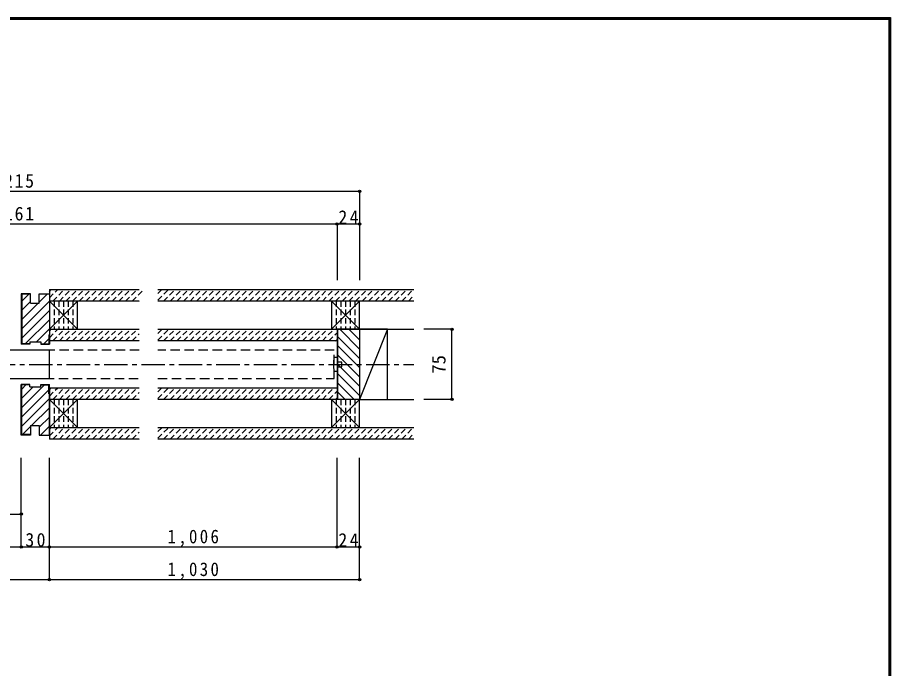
# Model space of a CAD drawing. Units: millimetres at full size, sheet at 1:5. Extents: x -973 to 977, y -718 to 696.
# Drawn here: x 44 to 977, y 0 to 696 of the extents above; entities that cross this region are included whole.
import ezdxf
from ezdxf.enums import TextEntityAlignment as Align

# ---------------------------------------------------------------- set-up
doc = ezdxf.new("R2010")
doc.units = ezdxf.units.MM
doc.header["$LTSCALE"] = 5
doc.header["$PDMODE"] = 32
doc.header["$PDSIZE"] = 2.5
for name, pattern in [('CHAIN1', [8, 5, -1, 1, -1]), ('DASHED1', [1.8, 1.2, -0.6]), ('DASHED2', [3, 2, -1])]:
    doc.linetypes.add(name, pattern=pattern)
for name, color, linetype in [('0-1_通り芯', 4, 'CHAIN1'), ('0-2_柱', 3, 'Continuous'), ('0-3_仕上げ', 2, 'Continuous'), ('0-4_枠', 3, 'Continuous'), ('0-6_扉', 2, 'Continuous'), ('0-7_金物', 7, 'Continuous'), ('0-B_寸法', 7, 'Continuous'), ('0-C_ハッチ', 4, 'DASHED1'), ('F-1_枠', 6, 'Continuous')]:
    doc.layers.add(name, color=color, linetype=linetype)
doc.styles.add('ＭＳ ゴシック', font='')
doc.styles.get('ＭＳ ゴシック').set_extended_font_data('MS Gothic')

msp = doc.modelspace()

# ---------------------------------------------------------------- linework, layer by layer
at = {"layer": '0-1_通り芯'}
msp.add_line((-463.866, 325.167), (467.172, 325.167), dxfattribs=at)
at = {"layer": '0-2_柱'}
for p, q in [((77.669, 392.667), (107.669, 362.667)), ((107.669, 392.667), (77.669, 362.667)), ((379.204, 392.667), (409.204, 362.667)), ((409.204, 392.667), (379.204, 362.667)), ((439.204, 362.667), (409.204, 362.667)), ((409.204, 362.667), (409.204, 287.667)), ((77.669, 287.667), (107.669, 257.667)), ((107.669, 287.667), (77.669, 257.667)), ((379.204, 287.667), (409.204, 257.667)), ((409.204, 287.667), (379.204, 257.667))]:
    msp.add_line(p, q, dxfattribs=at)
at = {"layer": '0-2_柱', "linetype": 'DASHED1'}
for p, q in [((82.669, 392.667), (82.669, 362.667)), ((87.669, 392.667), (87.669, 362.667)), ((92.669, 392.667), (92.669, 362.667)), ((97.669, 392.667), (97.669, 362.667)), ((102.669, 392.667), (102.669, 362.667)), ((384.204, 392.667), (384.204, 362.667)), ((389.204, 392.667), (389.204, 362.667)), ((394.204, 392.667), (394.204, 362.667)), ((399.204, 392.667), (399.204, 362.667)), ((404.204, 392.667), (404.204, 362.667)), ((82.669, 287.667), (82.669, 257.667)), ((87.669, 287.667), (87.669, 257.667)), ((92.669, 287.667), (92.669, 257.667)), ((97.669, 287.667), (97.669, 257.667)), ((102.669, 287.667), (102.669, 257.667)), ((384.204, 287.667), (384.204, 257.667)), ((389.204, 287.667), (389.204, 257.667)), ((394.204, 287.667), (394.204, 257.667)), ((399.204, 287.667), (399.204, 257.667)), ((404.204, 287.667), (404.204, 257.667))]:
    msp.add_line(p, q, dxfattribs=at)
at = {"layer": '0-2_柱', "color": 7}
for p, q in [((409.204, 362.667), (467.204, 362.667)), ((439.204, 362.667), (409.204, 287.667)), ((409.204, 287.667), (467.204, 287.667))]:
    msp.add_line(p, q, dxfattribs=at)
for points in [[(77.669, 362.667), (107.669, 362.667), (107.669, 392.667), (77.669, 392.667)], [(379.204, 362.667), (409.204, 362.667), (409.204, 392.667), (379.204, 392.667)], [(77.669, 257.667), (107.669, 257.667), (107.669, 287.667), (77.669, 287.667)], [(379.204, 257.667), (409.204, 257.667), (409.204, 287.667), (379.204, 287.667)]]:
    msp.add_lwpolyline(points, close=True, dxfattribs=at)
at = {"layer": '0-2_柱'}
msp.add_lwpolyline([(409.204, 287.667), (439.204, 287.667), (439.204, 362.667)], dxfattribs=at)
at = {"layer": '0-3_仕上げ'}
for p, q in [((77.669, 405.167), (77.669, 392.667)), ((77.669, 405.167), (173.663, 405.167)), ((193.663, 405.167), (467.172, 405.167)), ((173.663, 392.667), (77.669, 392.667)), ((467.172, 392.667), (193.663, 392.667)), ((77.669, 362.667), (77.669, 350.167)), ((77.669, 362.667), (173.663, 362.667)), ((193.663, 362.667), (388.204, 362.667)), ((173.663, 350.167), (77.669, 350.167)), ((385.204, 350.167), (193.663, 350.167)), ((77.669, 300.167), (77.669, 287.667)), ((77.669, 300.167), (173.663, 300.167)), ((193.663, 300.167), (385.204, 300.167)), ((173.663, 287.667), (77.669, 287.667)), ((388.204, 287.667), (193.663, 287.667)), ((77.669, 257.667), (77.669, 245.167)), ((77.669, 257.667), (173.663, 257.667)), ((193.663, 257.667), (467.172, 257.667)), ((173.663, 245.167), (77.669, 245.167)), ((467.172, 245.167), (193.663, 245.167))]:
    msp.add_line(p, q, dxfattribs=at)
at = {"layer": '0-4_枠'}
for p, q in [((47.669, 400.667), (47.669, 346.667)), ((57.669, 400.667), (47.669, 400.667)), ((57.669, 400.167), (48.169, 400.167)), ((48.169, 400.167), (48.169, 347.167)), ((57.669, 390.667), (57.669, 400.667)), ((66.669, 400.667), (68.476, 400.667)), ((68.476, 400.667), (77.669, 400.667)), ((77.669, 400.667), (77.669, 346.667)), ((77.169, 356.667), (77.669, 356.667)), ((77.169, 356.667), (77.169, 347.167)), ((409.204, 362.667), (385.204, 362.667)), ((385.204, 362.667), (385.204, 287.667)), ((385.704, 362.667), (385.704, 287.667)), ((409.204, 362.667), (409.204, 287.667)), ((56.669, 346.667), (47.669, 346.667)), ((56.669, 347.167), (48.169, 347.167)), ((56.669, 349.167), (56.669, 346.667)), ((56.669, 349.167), (68.669, 349.167)), ((68.669, 349.167), (68.669, 346.667)), ((68.669, 347.167), (77.169, 347.167)), ((68.669, 346.667), (77.669, 346.667)), ((56.669, 303.667), (47.669, 303.667)), ((47.669, 249.667), (47.669, 303.667)), ((56.669, 303.167), (48.169, 303.167)), ((48.169, 250.167), (48.169, 303.167)), ((56.669, 301.167), (56.669, 303.667)), ((56.669, 301.167), (68.669, 301.167)), ((68.669, 303.667), (77.669, 303.667)), ((68.669, 301.167), (68.669, 303.667)), ((68.669, 303.167), (77.169, 303.167)), ((77.169, 293.667), (77.169, 303.167)), ((77.669, 249.667), (77.669, 303.667)), ((77.169, 293.667), (77.669, 293.667)), ((409.204, 287.667), (385.204, 287.667)), ((57.669, 259.667), (57.669, 249.667)), ((57.669, 249.667), (47.669, 249.667)), ((57.669, 250.167), (48.169, 250.167)), ((66.669, 249.667), (68.476, 249.667)), ((68.476, 249.667), (77.669, 249.667))]:
    msp.add_line(p, q, dxfattribs=at)
for points in [[(57.669, 390.667), (66.669, 390.667), (66.669, 400.667)], [(57.669, 259.667), (66.669, 259.667), (66.669, 249.667)]]:
    msp.add_lwpolyline(points, dxfattribs=at)
at = {"layer": '0-6_扉', "color": 6}
for p, q in [((77.669, 340.167), (-173.357, 340.167)), ((77.669, 310.167), (77.669, 340.167)), ((-173.357, 310.167), (77.669, 310.167))]:
    msp.add_line(p, q, dxfattribs=at)
at = {"layer": '0-6_扉', "linetype": 'DASHED2'}
for p, q in [((173.663, 340.167), (-77.331, 340.167)), ((-77.331, 310.167), (173.663, 310.167)), ((193.663, 310.167), (382.204, 310.167))]:
    msp.add_line(p, q, dxfattribs=at)
msp.add_lwpolyline([(382.204, 310.167), (382.204, 340.167), (193.663, 340.167)], dxfattribs=at)
at = {"layer": '0-7_金物'}
for p, q in [((382.204, 332.667), (385.204, 332.667)), ((385.204, 332.667), (385.204, 317.667)), ((390.204, 327.667), (385.204, 327.667)), ((390.204, 322.667), (390.204, 327.667)), ((385.204, 317.667), (382.204, 317.667)), ((385.204, 322.667), (390.204, 322.667))]:
    msp.add_line(p, q, dxfattribs=at)
msp.add_arc((409.829, 325.167), 28.625, 164.81071, 195.18929, dxfattribs=at)
at = {"layer": '0-B_寸法', "color": 4}
for p, q in [((-408.866, 510.167), (409.204, 510.167)), ((409.204, 510.167), (409.204, 415.167)), ((-378.866, 475.167), (385.204, 475.167)), ((385.204, 475.167), (385.204, 415.167)), ((385.204, 475.167), (409.204, 475.167)), ((507.974, 362.667), (477.91, 362.667)), ((507.974, 288.667), (507.974, 361.667)), ((507.974, 287.667), (477.91, 287.667)), ((47.669, 130.167), (47.669, 225.167)), ((77.669, 95.167), (77.669, 225.167)), ((385.204, 130.167), (385.204, 225.167)), ((409.204, 95.167), (409.204, 225.167)), ((-77.331, 165.167), (47.669, 165.167)), ((-378.866, 130.167), (47.669, 130.167)), ((47.669, 130.167), (77.669, 130.167)), ((77.669, 130.167), (385.204, 130.167)), ((385.204, 130.167), (409.204, 130.167)), ((-408.866, 95.167), (77.669, 95.167)), ((77.669, 95.167), (409.204, 95.167))]:
    msp.add_line(p, q, dxfattribs=at)
at = {"layer": '0-B_寸法'}
for p in [(409.204, 510.167), (385.204, 475.167), (409.204, 475.167), (507.974, 362.667), (507.974, 287.667), (47.669, 165.167), (47.669, 130.167), (77.669, 130.167), (385.204, 130.167), (409.204, 130.167), (77.669, 95.167), (409.204, 95.167)]:
    msp.add_point(p, dxfattribs=at)
at = {"layer": '0-C_ハッチ'}
for p, q in [((77.669, 403.07), (79.765, 405.167)), ((77.669, 396.11), (86.725, 405.167)), ((81.297, 392.667), (93.797, 405.167)), ((88.368, 392.667), (100.868, 405.167)), ((95.439, 392.667), (107.939, 405.167)), ((102.51, 392.667), (115.01, 405.167)), ((109.581, 392.667), (122.081, 405.167)), ((116.652, 392.667), (129.152, 405.167)), ((123.723, 392.667), (136.223, 405.167)), ((130.794, 392.667), (143.294, 405.167)), ((137.865, 392.667), (150.365, 405.167)), ((144.936, 392.667), (157.436, 405.167)), ((152.007, 392.667), (164.507, 405.167)), ((159.078, 392.667), (171.578, 405.167)), ((166.149, 392.667), (178.649, 405.167)), ((193.663, 400.755), (198.074, 405.167)), ((193.663, 393.684), (205.145, 405.167)), ((199.716, 392.667), (212.216, 405.167)), ((206.787, 392.667), (219.287, 405.167)), ((213.858, 392.667), (226.358, 405.167)), ((220.929, 392.667), (233.429, 405.167)), ((228, 392.667), (240.5, 405.167)), ((235.072, 392.667), (247.572, 405.167)), ((242.143, 392.667), (254.643, 405.167)), ((249.214, 392.667), (261.714, 405.167)), ((256.285, 392.667), (268.785, 405.167)), ((263.356, 392.667), (275.856, 405.167)), ((270.427, 392.667), (282.927, 405.167)), ((277.498, 392.667), (289.998, 405.167)), ((284.569, 392.667), (297.069, 405.167)), ((291.64, 392.667), (304.14, 405.167)), ((298.711, 392.667), (311.211, 405.167)), ((305.782, 392.667), (318.282, 405.167)), ((312.853, 392.667), (325.353, 405.167)), ((319.924, 392.667), (332.424, 405.167)), ((326.995, 392.667), (339.495, 405.167)), ((334.066, 392.667), (346.566, 405.167)), ((341.138, 392.667), (353.638, 405.167)), ((348.209, 392.667), (360.709, 405.167)), ((355.28, 392.667), (367.78, 405.167)), ((362.351, 392.667), (374.851, 405.167)), ((369.422, 392.667), (381.922, 405.167)), ((376.493, 392.667), (388.993, 405.167)), ((383.564, 392.667), (396.064, 405.167)), ((390.635, 392.667), (403.135, 405.167)), ((397.706, 392.667), (410.206, 405.167)), ((404.777, 392.667), (417.277, 405.167)), ((411.848, 392.667), (424.348, 405.167)), ((418.919, 392.667), (431.419, 405.167)), ((425.99, 392.667), (438.49, 405.167)), ((433.061, 392.667), (445.561, 405.167)), ((440.133, 392.667), (452.633, 405.167)), ((447.204, 392.667), (459.704, 405.167)), ((454.275, 392.667), (466.775, 405.167)), ((173.22, 392.667), (173.663, 393.109)), ((461.346, 392.667), (467.172, 398.493)), ((77.669, 360.57), (79.765, 362.667)), ((77.669, 353.61), (86.725, 362.667)), ((81.297, 350.167), (93.797, 362.667)), ((88.368, 350.167), (100.868, 362.667)), ((95.439, 350.167), (107.939, 362.667)), ((102.51, 350.167), (115.01, 362.667)), ((109.581, 350.167), (122.081, 362.667)), ((116.652, 350.167), (129.152, 362.667)), ((123.723, 350.167), (136.223, 362.667)), ((130.794, 350.167), (143.294, 362.667)), ((137.865, 350.167), (150.365, 362.667)), ((144.936, 350.167), (157.436, 362.667)), ((152.007, 350.167), (164.507, 362.667)), ((159.078, 350.167), (171.578, 362.667)), ((166.149, 350.167), (173.663, 357.68)), ((193.663, 351.184), (205.145, 362.667)), ((193.663, 358.255), (198.074, 362.667)), ((199.716, 350.167), (212.216, 362.667)), ((206.787, 350.167), (219.287, 362.667)), ((213.858, 350.167), (226.358, 362.667)), ((220.929, 350.167), (233.429, 362.667)), ((228, 350.167), (240.5, 362.667)), ((235.072, 350.167), (247.572, 362.667)), ((242.143, 350.167), (254.643, 362.667)), ((249.214, 350.167), (261.714, 362.667)), ((256.285, 350.167), (268.785, 362.667)), ((263.356, 350.167), (275.856, 362.667)), ((270.427, 350.167), (282.927, 362.667)), ((277.498, 350.167), (289.998, 362.667)), ((284.569, 350.167), (297.069, 362.667)), ((291.64, 350.167), (304.14, 362.667)), ((298.711, 350.167), (311.211, 362.667)), ((305.782, 350.167), (318.282, 362.667)), ((312.853, 350.167), (325.353, 362.667)), ((319.924, 350.167), (332.424, 362.667)), ((326.995, 350.167), (339.495, 362.667)), ((334.066, 350.167), (346.566, 362.667)), ((341.138, 350.167), (353.638, 362.667)), ((348.209, 350.167), (360.709, 362.667)), ((355.28, 350.167), (367.78, 362.667)), ((362.351, 350.167), (374.851, 362.667)), ((369.422, 350.167), (381.922, 362.667)), ((376.493, 350.167), (385.204, 358.877)), ((173.22, 350.167), (173.663, 350.609)), ((383.564, 350.167), (385.204, 351.806)), ((77.669, 298.07), (79.765, 300.167)), ((77.669, 291.11), (86.725, 300.167)), ((81.297, 287.667), (93.797, 300.167)), ((88.368, 287.667), (100.868, 300.167)), ((95.439, 287.667), (107.939, 300.167)), ((102.51, 287.667), (115.01, 300.167)), ((109.581, 287.667), (122.081, 300.167)), ((116.652, 287.667), (129.152, 300.167)), ((123.723, 287.667), (136.223, 300.167)), ((130.794, 287.667), (143.294, 300.167)), ((137.865, 287.667), (150.365, 300.167)), ((144.936, 287.667), (157.436, 300.167)), ((152.007, 287.667), (164.507, 300.167)), ((159.078, 287.667), (171.578, 300.167)), ((193.663, 288.684), (205.145, 300.167)), ((193.663, 295.755), (198.074, 300.167)), ((199.716, 287.667), (212.216, 300.167)), ((206.787, 287.667), (219.287, 300.167)), ((213.858, 287.667), (226.358, 300.167)), ((220.929, 287.667), (233.429, 300.167)), ((228, 287.667), (240.5, 300.167)), ((235.072, 287.667), (247.572, 300.167)), ((242.143, 287.667), (254.643, 300.167)), ((249.214, 287.667), (261.714, 300.167)), ((256.285, 287.667), (268.785, 300.167)), ((263.356, 287.667), (275.856, 300.167)), ((270.427, 287.667), (282.927, 300.167)), ((277.498, 287.667), (289.998, 300.167)), ((284.569, 287.667), (297.069, 300.167)), ((291.64, 287.667), (304.14, 300.167)), ((298.711, 287.667), (311.211, 300.167)), ((305.782, 287.667), (318.282, 300.167)), ((312.853, 287.667), (325.353, 300.167)), ((319.924, 287.667), (332.424, 300.167)), ((326.995, 287.667), (339.495, 300.167)), ((334.066, 287.667), (346.566, 300.167)), ((341.138, 287.667), (353.638, 300.167)), ((348.209, 287.667), (360.709, 300.167)), ((355.28, 287.667), (367.78, 300.167)), ((362.351, 287.667), (374.851, 300.167)), ((369.422, 287.667), (381.922, 300.167)), ((166.149, 287.667), (173.663, 295.18)), ((376.493, 287.667), (385.204, 296.377)), ((383.564, 287.667), (385.204, 289.306)), ((173.22, 287.667), (173.663, 288.109)), ((77.669, 255.57), (79.765, 257.667)), ((77.669, 248.61), (86.725, 257.667)), ((81.297, 245.167), (93.797, 257.667)), ((88.368, 245.167), (100.868, 257.667)), ((95.439, 245.167), (107.939, 257.667)), ((102.51, 245.167), (115.01, 257.667)), ((109.581, 245.167), (122.081, 257.667)), ((116.652, 245.167), (129.152, 257.667)), ((123.723, 245.167), (136.223, 257.667)), ((130.794, 245.167), (143.294, 257.667)), ((137.865, 245.167), (150.365, 257.667)), ((144.936, 245.167), (157.436, 257.667)), ((152.007, 245.167), (164.507, 257.667)), ((159.078, 245.167), (171.578, 257.667)), ((166.149, 245.167), (173.663, 252.68)), ((193.663, 246.184), (205.145, 257.667)), ((193.663, 253.255), (198.074, 257.667)), ((199.716, 245.167), (212.216, 257.667)), ((206.787, 245.167), (219.287, 257.667)), ((213.858, 245.167), (226.358, 257.667)), ((220.929, 245.167), (233.429, 257.667)), ((228, 245.167), (240.5, 257.667)), ((235.072, 245.167), (247.572, 257.667)), ((242.143, 245.167), (254.643, 257.667)), ((249.214, 245.167), (261.714, 257.667)), ((256.285, 245.167), (268.785, 257.667)), ((263.356, 245.167), (275.856, 257.667)), ((270.427, 245.167), (282.927, 257.667)), ((277.498, 245.167), (289.998, 257.667)), ((284.569, 245.167), (297.069, 257.667)), ((291.64, 245.167), (304.14, 257.667)), ((298.711, 245.167), (311.211, 257.667)), ((305.782, 245.167), (318.282, 257.667)), ((312.853, 245.167), (325.353, 257.667)), ((319.924, 245.167), (332.424, 257.667)), ((326.995, 245.167), (339.495, 257.667)), ((334.066, 245.167), (346.566, 257.667)), ((341.138, 245.167), (353.638, 257.667)), ((348.209, 245.167), (360.709, 257.667)), ((355.28, 245.167), (367.78, 257.667)), ((362.351, 245.167), (374.851, 257.667)), ((369.422, 245.167), (381.922, 257.667)), ((376.493, 245.167), (388.993, 257.667)), ((383.564, 245.167), (396.064, 257.667)), ((390.635, 245.167), (403.135, 257.667)), ((397.706, 245.167), (410.206, 257.667)), ((404.777, 245.167), (417.277, 257.667)), ((411.848, 245.167), (424.348, 257.667)), ((418.919, 245.167), (431.419, 257.667)), ((425.99, 245.167), (438.49, 257.667)), ((433.061, 245.167), (445.561, 257.667)), ((440.133, 245.167), (452.633, 257.667)), ((447.204, 245.167), (459.704, 257.667)), ((454.275, 245.167), (466.775, 257.667)), ((173.22, 245.167), (173.663, 245.609)), ((461.346, 245.167), (467.172, 250.993))]:
    msp.add_line(p, q, dxfattribs=at)
at = {"layer": '0-C_ハッチ', "linetype": 'Continuous'}
for p, q in [((55.997, 400.667), (48.169, 392.838)), ((77.669, 392.64), (48.169, 363.14)), ((57.669, 392.439), (48.169, 382.939)), ((75.796, 400.667), (66.669, 391.539)), ((65.796, 390.667), (48.169, 373.039)), ((77.669, 382.74), (48.169, 353.24)), ((77.669, 372.841), (51.994, 347.167)), ((77.669, 362.941), (63.894, 349.167)), ((409.204, 331.548), (385.704, 355.048)), ((409.204, 341.447), (387.984, 362.667)), ((409.204, 351.347), (398.204, 362.347)), ((77.169, 352.542), (71.793, 347.167)), ((409.204, 321.648), (385.704, 345.148)), ((409.204, 311.749), (385.704, 335.249)), ((409.204, 301.849), (385.704, 325.349)), ((409.204, 291.95), (385.704, 315.45)), ((48.169, 278.993), (72.343, 303.167)), ((48.169, 298.792), (52.544, 303.167)), ((48.169, 288.892), (60.443, 301.167)), ((403.587, 287.667), (385.704, 305.55)), ((48.169, 269.093), (77.169, 298.093)), ((393.687, 287.667), (385.704, 295.651)), ((48.169, 259.194), (77.669, 288.694)), ((58.541, 259.667), (77.669, 278.794)), ((66.669, 257.895), (77.669, 268.895)), ((49.041, 250.167), (57.669, 258.794)), ((68.34, 249.667), (77.669, 258.995))]:
    msp.add_line(p, q, dxfattribs=at)
at = {"layer": 'F-1_枠'}
for p, q in [((-973.347, 695.833), (976.653, 695.833)), ((-973.347, 695), (976.653, 695)), ((-973.347, 694.167), (976.653, 694.167)), ((974.986, 695.833), (974.986, -700.833)), ((975.82, 695.833), (975.82, -700.833)), ((976.653, 695.833), (976.653, -700.833))]:
    msp.add_line(p, q, dxfattribs=at)

# ---------------------------------------------------------------- texts
at = {"layer": '0-B_寸法', "style": 'ＭＳ ゴシック'}
msp.add_text('75', height=14.66, rotation=90, dxfattribs=at).set_placement((505.474, 315.167), align=Align.BOTTOM_LEFT)
at = {"layer": '0-B_寸法', "char_height": 14.66, "attachment_point": 7, "style": 'ＭＳ ゴシック'}
for s, insert in [('\\T1.19;\\W0.95;枠外＝2,215', (-61.081, 510.167)), ('\\T1.19;\\W0.95;枠内＝2,161', (-61.081, 475.167)), ('\\T1.27;\\W0.95;24', (386.579, 475.167)), ('\\T1.27;\\W0.95;30', (52.044, 130.167)), ('\\T1.28;\\W0.9;1,006', (203.936, 130.167)), ('\\T1.27;\\W0.95;24', (386.579, 130.167)), ('\\T1.28;\\W0.9;1,030', (203.936, 95.167))]:
    msp.add_mtext(s, dxfattribs=dict(at, insert=insert))

doc.saveas('drawing.dxf')
